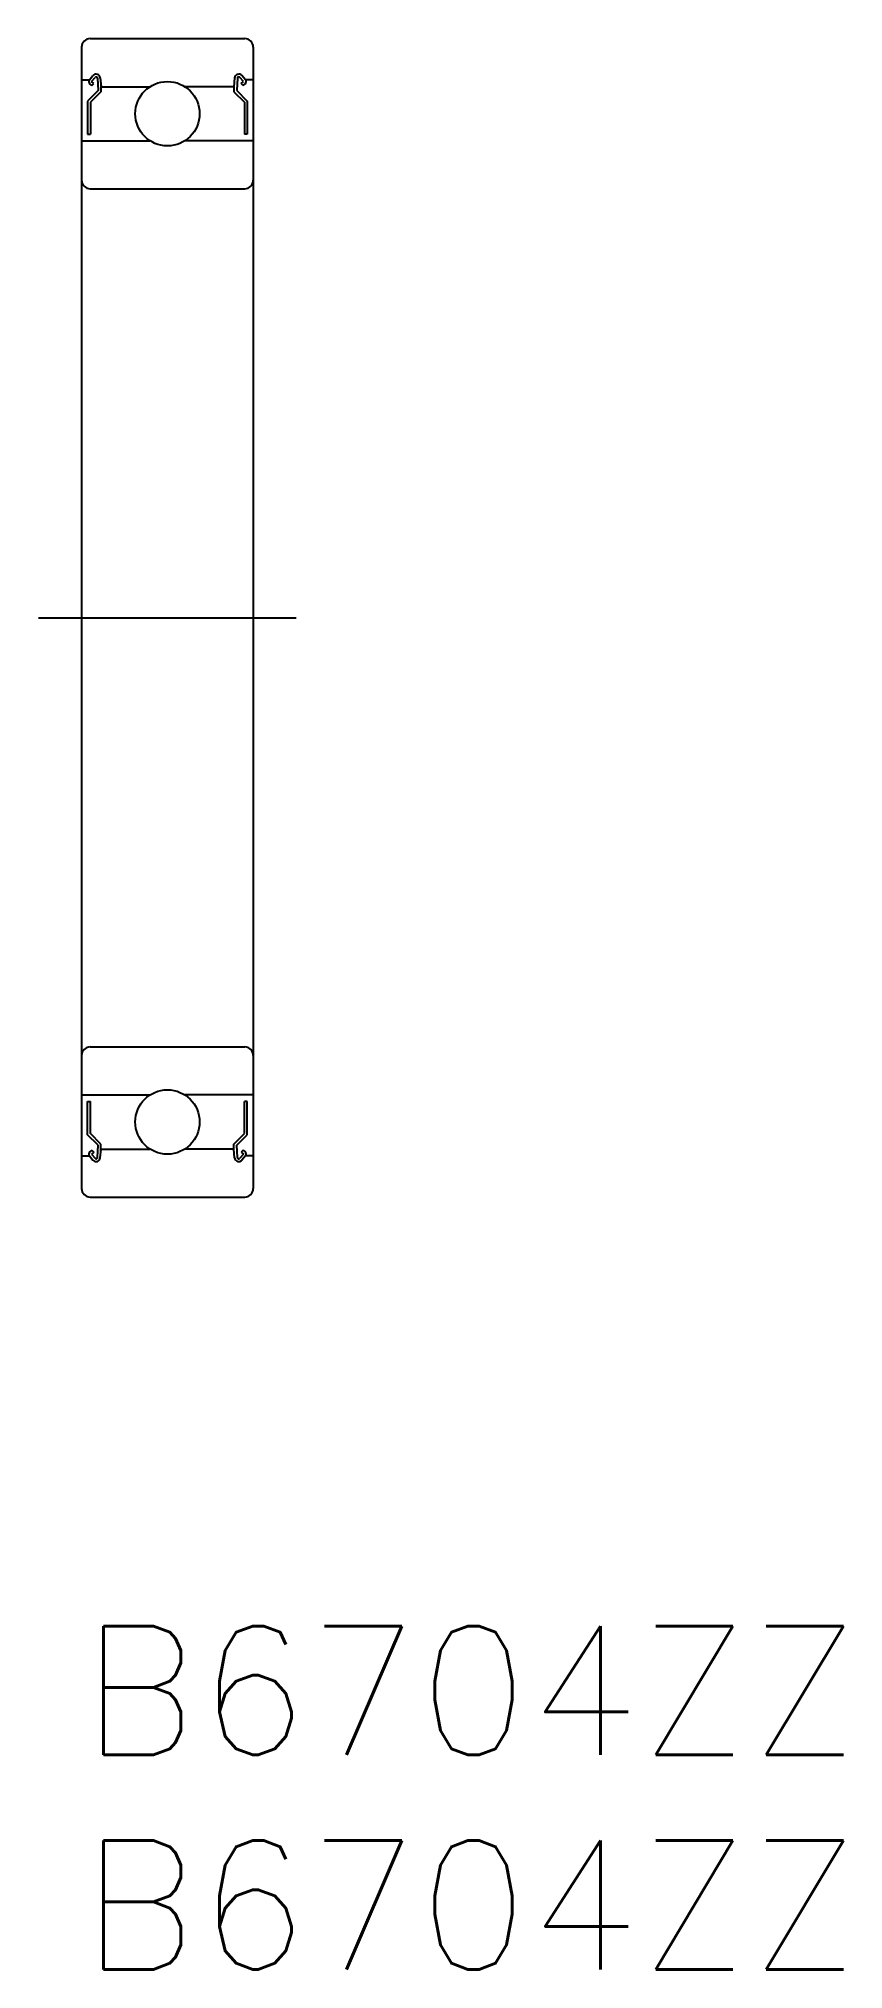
# Model space of a CAD drawing. Extents: x -1 to 17.7, y -8 to 37.
import ezdxf

# ---------------------------------------------------------------- set-up
doc = ezdxf.new("R2010")
doc.units = 0
doc.header["$LTSCALE"] = 0.5
doc.linetypes.add('CENTER', pattern=[50.8, 31.75, -6.35, 6.35, -6.35])
for name, color, linetype in [('MSM_CENTER', 1, 'CENTER'), ('MSM_CONTINUOUS', 7, 'CONTINUOUS'), ('MSM_PART_NUMBER', 7, 'CONTINUOUS')]:
    doc.layers.add(name, color=color, linetype=linetype)
doc.styles.get("Standard").update_dxf_attribs({"font": 'txt.shx', "height": 3, "bigfont": 'bigfont.shx'})

# ---------------------------------------------------------------- blocks, each defined once
blk = doc.blocks.new('*U4')
at = {"layer": 'MSM_PART_NUMBER'}
blk.add_text('B6704ZZ', height=3, dxfattribs=at).set_placement((0, -3))
blk = doc.blocks.new('*U5')
at = {"layer": 'MSM_PART_NUMBER'}
blk.add_text('B6704ZZ', height=3, dxfattribs=at).set_placement((0, -8))

msp = doc.modelspace()

# ---------------------------------------------------------------- linework, layer by layer
at = {"layer": 'MSM_CENTER'}
msp.add_line((-1, 23.5), (5, 23.5), dxfattribs=at)
at = {"layer": 'MSM_CONTINUOUS'}
for p, q in [((0.2, 37), (3.8, 37)), ((0, 36.8), (0, 10.2)), ((4, 36.8), (4, 10.2)), ((0, 36.04), (0.182, 36.04)), ((0.033, 36.04), (0.182, 36.04)), ((0.182, 36.04), (0.264, 36.137)), ((0.232, 35.998), (0.314, 36.095)), ((0.371, 36.076), (0.385, 35.79)), ((0.436, 36.083), (0.453, 35.88)), ((3.564, 36.083), (3.547, 35.88)), ((3.629, 36.076), (3.615, 35.79)), ((3.768, 35.998), (3.686, 36.095)), ((3.818, 36.04), (3.736, 36.137)), ((4, 36.04), (3.818, 36.04)), ((3.967, 36.04), (3.818, 36.04)), ((0.385, 35.79), (0.141, 35.546)), ((0.24, 35.906), (0.19, 35.948)), ((0.45, 35.763), (0.206, 35.519)), ((0.282, 35.956), (0.232, 35.998)), ((0.24, 35.906), (0.282, 35.956)), ((0.45, 35.916), (0.45, 35.763)), ((0.453, 35.88), (1.593, 35.88)), ((3.547, 35.88), (2.407, 35.88)), ((3.55, 35.916), (3.55, 35.763)), ((3.55, 35.763), (3.794, 35.519)), ((3.615, 35.79), (3.859, 35.546)), ((3.718, 35.956), (3.768, 35.998)), ((3.76, 35.906), (3.718, 35.956)), ((3.76, 35.906), (3.81, 35.948)), ((0.141, 35.546), (0.141, 34.77)), ((0.206, 35.519), (0.206, 34.77)), ((3.794, 35.519), (3.794, 34.77)), ((3.859, 35.546), (3.859, 34.77)), ((0.141, 34.77), (0.206, 34.77)), ((3.859, 34.77), (3.794, 34.77)), ((0, 34.62), (1.593, 34.62)), ((4, 34.62), (2.407, 34.62)), ((0.2, 33.5), (3.8, 33.5)), ((0.2, 13.5), (3.8, 13.5)), ((0, 12.38), (1.593, 12.38)), ((0.141, 11.454), (0.141, 12.23)), ((0.141, 12.23), (0.206, 12.23)), ((0.206, 11.481), (0.206, 12.23)), ((4, 12.38), (2.407, 12.38)), ((3.794, 11.481), (3.794, 12.23)), ((3.859, 12.23), (3.794, 12.23)), ((3.859, 11.454), (3.859, 12.23)), ((0.385, 11.21), (0.141, 11.454)), ((0.45, 11.237), (0.206, 11.481)), ((3.55, 11.237), (3.794, 11.481)), ((3.615, 11.21), (3.859, 11.454)), ((0, 10.96), (0.182, 10.96)), ((0.033, 10.96), (0.182, 10.96)), ((0.182, 10.96), (0.264, 10.863)), ((0.24, 11.094), (0.19, 11.052)), ((0.282, 11.044), (0.232, 11.002)), ((0.232, 11.002), (0.314, 10.905)), ((0.24, 11.094), (0.282, 11.044)), ((0.371, 10.924), (0.385, 11.21)), ((0.436, 10.917), (0.453, 11.12)), ((0.45, 11.084), (0.45, 11.237)), ((0.453, 11.12), (1.593, 11.12)), ((3.547, 11.12), (2.407, 11.12)), ((3.564, 10.917), (3.547, 11.12)), ((3.55, 11.084), (3.55, 11.237)), ((3.629, 10.924), (3.615, 11.21)), ((3.768, 11.002), (3.686, 10.905)), ((3.76, 11.094), (3.718, 11.044)), ((3.718, 11.044), (3.768, 11.002)), ((3.818, 10.96), (3.736, 10.863)), ((3.76, 11.094), (3.81, 11.052)), ((4, 10.96), (3.818, 10.96)), ((3.967, 10.96), (3.818, 10.96)), ((0.2, 10), (3.8, 10))]:
    msp.add_line(p, q, dxfattribs=at)
for centre in [(2, 35.25), (2, 11.75)]:
    msp.add_circle(centre, 0.75, dxfattribs=at)
for centre, radius, start, end in [((0.2, 36.8), 0.2, 90, 180), ((3.8, 36.8), 0.2, 0, 90), ((0.232, 35.998), 0.0651, 140.0002, 230.0848), ((0.338, 36.074), 0.0977, 4.9968, 140.0002), ((0.339, 36.074), 0.0326, 2.8198, 140.0033), ((3.662, 36.074), 0.0977, 39.9998, 175.0032), ((3.661, 36.074), 0.0326, 39.9967, 177.1802), ((3.768, 35.998), 0.0651, 309.9152, 39.9998), ((0.2, 33.7), 0.2, 180, 270), ((3.8, 33.7), 0.2, 270, 0), ((0.2, 13.3), 0.2, 90, 180), ((3.8, 13.3), 0.2, 0, 90), ((0.232, 11.002), 0.0651, 129.9152, 219.9998), ((0.338, 10.926), 0.0977, 219.9998, 355.0032), ((0.339, 10.926), 0.0326, 219.9967, 357.1802), ((3.662, 10.926), 0.0977, 184.9968, 320.0002), ((3.661, 10.926), 0.0326, 182.8198, 320.0033), ((3.768, 11.002), 0.0651, 320.0002, 50.0848), ((0.2, 10.2), 0.2, 180, 270), ((3.8, 10.2), 0.2, 270, 0)]:
    msp.add_arc(centre, radius, start, end, dxfattribs=at)

# ---------------------------------------------------------------- block references
for name in ['*U4', '*U5']:
    msp.add_blockref(name, (0, 0), dxfattribs=at)

doc.saveas('drawing.dxf')
